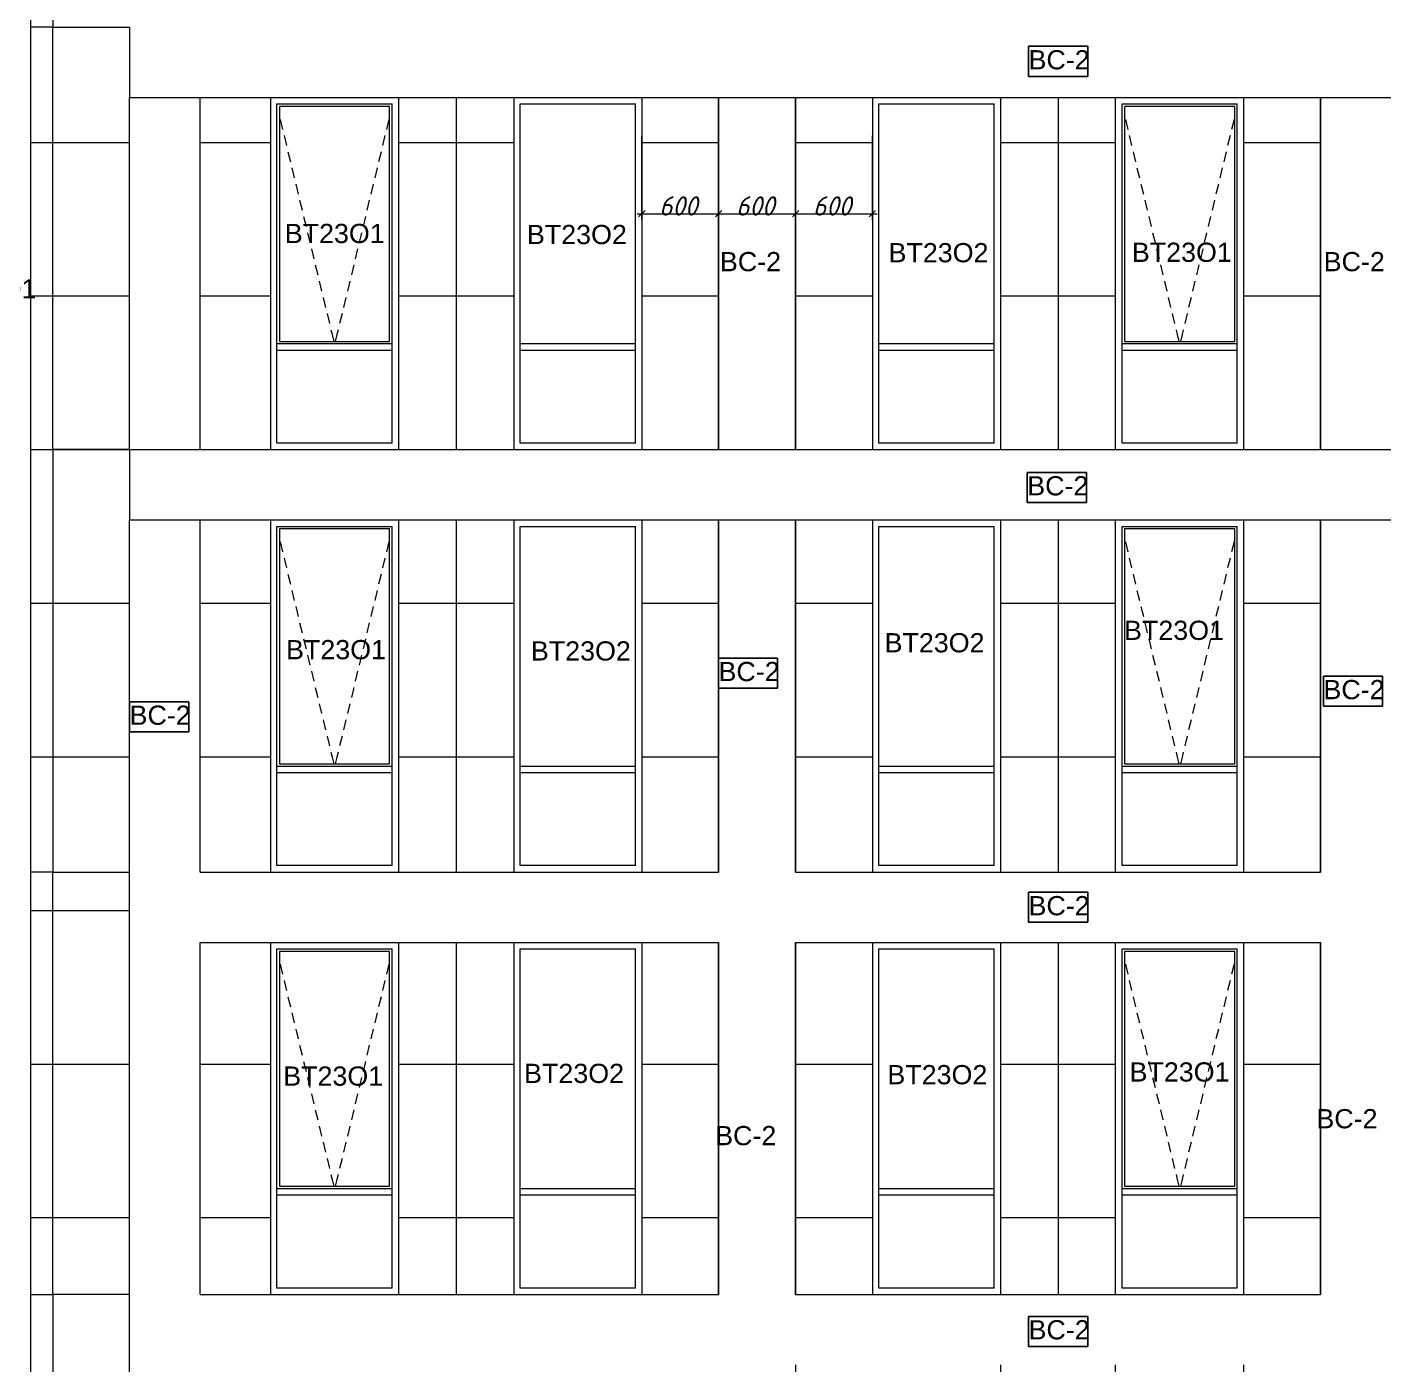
# Model space of a CAD drawing. Header units: millimetres. Extents: x 1499747 to 4230374, y -28481 to 441852.
# Drawn here: x 2731062 to 2741656, y 182134 to 192584 of the extents above; entities that cross this region are included whole.
import ezdxf
from ezdxf.xclip import XClip

# ---------------------------------------------------------------- set-up
doc = ezdxf.new("R2010")
doc.units = ezdxf.units.MM
doc.header["$MEASUREMENT"] = 0
doc.header["$XCLIPFRAME"] = 0
doc.set_wipeout_variables(frame=1)
doc.linetypes.add('Wipeout_Contour', pattern=[1000, 0, -1000])
for name, color, linetype, lineweight in [('1 Фасад_42_2D - Общий_Ном._пера__1_Ном._пера__7', 7, 'Continuous', 18), ('1 Фасад_42_2D - Общий_Ном._пера__20_Ном._пера__1', 1, 'Continuous', 18), ('1 Фасад_42_Витражные окна_Ном._пера__1_Ном._пера__7', 7, 'Continuous', 18), ('1 Фасад_42_Витражные окна_Ном._пера__20_Ном._пера__1', 1, 'Continuous', 18), ('1 Фасад_42_Витражные окна_Ном._пера__92_Ном._пера__233', 233, 'Continuous', 18), ('1 Фасад_42_Выступы_Ном._пера__1_Ном._пера__7', 7, 'Continuous', 18), ('1 Фасад_42_Отделка керамика_Ном._пера__1_Ном._пера__7', 7, 'Continuous', 18), ('1 Фасад_42_Сетка кладки_Ном._пера__20_Ном._пера__1', 1, 'Continuous', 18), ('1 Фасад_42_Сетка кладки_Ном._пера__62_Ном._пера__253', 252, 'Continuous', 18), ('Кабель 2х6 mm', 150, 'Continuous', 30)]:
    doc.layers.add(name, color=color, linetype=linetype, lineweight=lineweight)
doc.layers.add('1 Фасад_42_2D - Общий_Ном._пера__20', color=7, linetype='Continuous')
doc.layers.add('1 Фасад_42_Витражные окна_Ном._пера__20', color=7, linetype='Continuous')
doc.styles.add('СГЕНЕРИР_СТИЛЬ_1', font='')
doc.styles.add('СГЕНЕРИР_СТИЛЬ_2', font='arial.ttf')
doc.styles.get('СГЕНЕРИР_СТИЛЬ_1').set_extended_font_data('GOST Common', italic=True)

# ---------------------------------------------------------------- blocks, each defined once
blk = doc.blocks.new('Чертеж_5_42', base_point=(1557140, 9891))
at = {"layer": '1 Фасад_42_Витражные окна_Ном._пера__1_Ном._пера__7', "color": 252, "linetype": 'Continuous', "true_color": 0x939598}
for p, q in [((1539290, 42291), (1539290, 42591)), ((1539290, 42591), (1539740, 42591)), ((1539310, 42571), (1539310, 40736)), ((1540170, 42571), (1539310, 42571)), ((1539740, 42591), (1540190, 42591)), ((1540170, 40736), (1540170, 42571)), ((1540190, 42291), (1540190, 42591)), ((1541190, 42591), (1541640, 42591)), ((1541190, 42291), (1541190, 42591)), ((1541640, 42591), (1542090, 42591)), ((1542090, 42291), (1542090, 42591)), ((1543991, 42591), (1544441, 42591)), ((1543991, 42291), (1543991, 42591)), ((1544441, 42591), (1544891, 42591)), ((1544891, 42291), (1544891, 42591)), ((1545890, 42291), (1545890, 42591)), ((1545890, 42591), (1546340, 42591)), ((1545910, 42571), (1545910, 40736)), ((1546770, 42571), (1545910, 42571)), ((1546340, 42591), (1546790, 42591)), ((1546770, 40736), (1546770, 42571)), ((1546790, 42291), (1546790, 42591)), ((1539290, 40891), (1539290, 42291)), ((1540190, 40891), (1540190, 42291)), ((1541190, 40891), (1541190, 42291)), ((1542090, 40891), (1542090, 42291)), ((1543991, 40891), (1543991, 42291)), ((1544891, 40891), (1544891, 42291)), ((1545890, 40891), (1545890, 42291)), ((1546790, 40891), (1546790, 42291)), ((1539290, 40716), (1539290, 40891)), ((1540190, 40716), (1540190, 40891)), ((1541190, 40716), (1541190, 40891)), ((1542090, 40716), (1542090, 40891)), ((1543991, 40716), (1543991, 40891)), ((1544891, 40716), (1544891, 40891)), ((1545890, 40716), (1545890, 40891)), ((1546790, 40716), (1546790, 40891)), ((1539290, 40691), (1539290, 40716)), ((1539740, 40716), (1539290, 40716)), ((1539290, 40666), (1539290, 40691)), ((1539310, 40736), (1540170, 40736)), ((1540190, 40716), (1539740, 40716)), ((1540190, 40691), (1540190, 40716)), ((1540190, 40666), (1540190, 40691)), ((1541640, 40716), (1541190, 40716)), ((1541190, 40691), (1541190, 40716)), ((1541190, 40666), (1541190, 40691)), ((1542090, 40716), (1541640, 40716)), ((1542090, 40691), (1542090, 40716)), ((1542090, 40666), (1542090, 40691)), ((1544441, 40716), (1543991, 40716)), ((1543991, 40691), (1543991, 40716)), ((1543991, 40666), (1543991, 40691)), ((1544891, 40716), (1544441, 40716)), ((1544891, 40691), (1544891, 40716)), ((1544891, 40666), (1544891, 40691)), ((1545890, 40691), (1545890, 40716)), ((1546340, 40716), (1545890, 40716)), ((1545890, 40666), (1545890, 40691)), ((1545910, 40736), (1546770, 40736)), ((1546790, 40716), (1546340, 40716)), ((1546790, 40691), (1546790, 40716)), ((1546790, 40666), (1546790, 40691)), ((1539290, 39941), (1539290, 40666)), ((1539740, 40666), (1539290, 40666)), ((1540190, 40666), (1539740, 40666)), ((1540190, 39941), (1540190, 40666)), ((1541640, 40666), (1541190, 40666)), ((1541190, 39941), (1541190, 40666)), ((1542090, 40666), (1541640, 40666)), ((1542090, 39941), (1542090, 40666)), ((1544441, 40666), (1543991, 40666)), ((1543991, 39941), (1543991, 40666)), ((1544891, 40666), (1544441, 40666)), ((1544891, 39941), (1544891, 40666)), ((1545890, 39941), (1545890, 40666)), ((1546340, 40666), (1545890, 40666)), ((1546790, 40666), (1546340, 40666)), ((1546790, 39941), (1546790, 40666)), ((1539740, 39941), (1539290, 39941)), ((1540190, 39941), (1539740, 39941)), ((1541640, 39941), (1541190, 39941)), ((1542090, 39941), (1541640, 39941)), ((1544441, 39941), (1543991, 39941)), ((1544891, 39941), (1544441, 39941)), ((1546340, 39941), (1545890, 39941)), ((1546790, 39941), (1546340, 39941)), ((1539290, 38991), (1539290, 39291)), ((1539290, 39291), (1539740, 39291)), ((1539310, 39271), (1539310, 37436)), ((1540170, 39271), (1539310, 39271)), ((1539740, 39291), (1540190, 39291)), ((1540170, 37436), (1540170, 39271)), ((1540190, 38991), (1540190, 39291)), ((1541190, 38991), (1541190, 39291)), ((1541190, 39291), (1541640, 39291)), ((1541640, 39291), (1542090, 39291)), ((1542090, 38991), (1542090, 39291)), ((1543991, 38991), (1543991, 39291)), ((1543991, 39291), (1544441, 39291)), ((1544441, 39291), (1544891, 39291)), ((1544891, 38991), (1544891, 39291)), ((1545890, 38991), (1545890, 39291)), ((1545890, 39291), (1546340, 39291)), ((1545910, 39271), (1545910, 37436)), ((1546770, 39271), (1545910, 39271)), ((1546340, 39291), (1546790, 39291)), ((1546770, 37436), (1546770, 39271)), ((1546790, 38991), (1546790, 39291)), ((1539290, 37591), (1539290, 38991)), ((1540190, 37591), (1540190, 38991)), ((1541190, 37591), (1541190, 38991)), ((1542090, 37591), (1542090, 38991)), ((1543991, 37591), (1543991, 38991)), ((1544891, 37591), (1544891, 38991)), ((1545890, 37591), (1545890, 38991)), ((1546790, 37591), (1546790, 38991)), ((1539290, 37416), (1539290, 37591)), ((1540190, 37416), (1540190, 37591)), ((1541190, 37416), (1541190, 37591)), ((1542090, 37416), (1542090, 37591)), ((1543991, 37416), (1543991, 37591)), ((1544891, 37416), (1544891, 37591)), ((1545890, 37416), (1545890, 37591)), ((1546790, 37416), (1546790, 37591)), ((1539290, 37391), (1539290, 37416)), ((1539740, 37416), (1539290, 37416)), ((1539310, 37436), (1540170, 37436)), ((1540190, 37416), (1539740, 37416)), ((1540190, 37391), (1540190, 37416)), ((1541190, 37391), (1541190, 37416)), ((1541640, 37416), (1541190, 37416)), ((1542090, 37416), (1541640, 37416)), ((1542090, 37391), (1542090, 37416)), ((1543991, 37391), (1543991, 37416)), ((1544441, 37416), (1543991, 37416)), ((1544891, 37416), (1544441, 37416)), ((1544891, 37391), (1544891, 37416)), ((1545890, 37391), (1545890, 37416)), ((1546340, 37416), (1545890, 37416)), ((1545910, 37436), (1546770, 37436)), ((1546790, 37416), (1546340, 37416)), ((1546790, 37391), (1546790, 37416)), ((1539290, 37366), (1539290, 37391)), ((1539290, 36641), (1539290, 37366)), ((1539740, 37366), (1539290, 37366)), ((1540190, 37366), (1539740, 37366)), ((1540190, 37366), (1540190, 37391)), ((1540190, 36641), (1540190, 37366)), ((1541190, 37366), (1541190, 37391)), ((1541190, 36641), (1541190, 37366)), ((1541640, 37366), (1541190, 37366)), ((1542090, 37366), (1541640, 37366)), ((1542090, 37366), (1542090, 37391)), ((1542090, 36641), (1542090, 37366)), ((1543991, 37366), (1543991, 37391)), ((1543991, 36641), (1543991, 37366)), ((1544441, 37366), (1543991, 37366)), ((1544891, 37366), (1544441, 37366)), ((1544891, 37366), (1544891, 37391)), ((1544891, 36641), (1544891, 37366)), ((1545890, 37366), (1545890, 37391)), ((1545890, 36641), (1545890, 37366)), ((1546340, 37366), (1545890, 37366)), ((1546790, 37366), (1546340, 37366)), ((1546790, 37366), (1546790, 37391)), ((1546790, 36641), (1546790, 37366)), ((1539740, 36641), (1539290, 36641)), ((1540190, 36641), (1539740, 36641)), ((1541640, 36641), (1541190, 36641)), ((1542090, 36641), (1541640, 36641)), ((1544441, 36641), (1543991, 36641)), ((1544891, 36641), (1544441, 36641)), ((1546340, 36641), (1545890, 36641)), ((1546790, 36641), (1546340, 36641)), ((1539290, 35691), (1539290, 35991)), ((1539290, 35991), (1539740, 35991)), ((1539310, 35971), (1539310, 34136)), ((1540170, 35971), (1539310, 35971)), ((1539740, 35991), (1540190, 35991)), ((1540170, 34136), (1540170, 35971)), ((1540190, 35691), (1540190, 35991)), ((1541190, 35691), (1541190, 35991)), ((1541190, 35991), (1541640, 35991)), ((1541640, 35991), (1542090, 35991)), ((1542090, 35691), (1542090, 35991)), ((1543991, 35691), (1543991, 35991)), ((1543991, 35991), (1544441, 35991)), ((1544441, 35991), (1544891, 35991)), ((1544891, 35691), (1544891, 35991)), ((1545890, 35691), (1545890, 35991)), ((1545890, 35991), (1546340, 35991)), ((1545910, 35971), (1545910, 34136)), ((1546770, 35971), (1545910, 35971)), ((1546340, 35991), (1546790, 35991)), ((1546770, 34136), (1546770, 35971)), ((1546790, 35691), (1546790, 35991)), ((1539290, 34291), (1539290, 35691)), ((1540190, 34291), (1540190, 35691)), ((1541190, 34291), (1541190, 35691)), ((1542090, 34291), (1542090, 35691)), ((1543991, 34291), (1543991, 35691)), ((1544891, 34291), (1544891, 35691)), ((1545890, 34291), (1545890, 35691)), ((1546790, 34291), (1546790, 35691)), ((1539290, 34116), (1539290, 34291)), ((1540190, 34116), (1540190, 34291)), ((1541190, 34116), (1541190, 34291)), ((1542090, 34116), (1542090, 34291)), ((1543991, 34116), (1543991, 34291)), ((1544891, 34116), (1544891, 34291)), ((1545890, 34116), (1545890, 34291)), ((1546790, 34116), (1546790, 34291)), ((1539290, 34091), (1539290, 34116)), ((1539740, 34116), (1539290, 34116)), ((1539310, 34136), (1540170, 34136)), ((1540190, 34116), (1539740, 34116)), ((1540190, 34091), (1540190, 34116)), ((1541190, 34091), (1541190, 34116)), ((1541640, 34116), (1541190, 34116)), ((1542090, 34116), (1541640, 34116)), ((1542090, 34091), (1542090, 34116)), ((1543991, 34091), (1543991, 34116)), ((1544441, 34116), (1543991, 34116)), ((1544891, 34116), (1544441, 34116)), ((1544891, 34091), (1544891, 34116)), ((1545890, 34091), (1545890, 34116)), ((1546340, 34116), (1545890, 34116)), ((1545910, 34136), (1546770, 34136)), ((1546790, 34116), (1546340, 34116)), ((1546790, 34091), (1546790, 34116)), ((1539290, 34066), (1539290, 34091)), ((1539290, 33341), (1539290, 34066)), ((1539740, 34066), (1539290, 34066)), ((1540190, 34066), (1539740, 34066)), ((1540190, 34066), (1540190, 34091)), ((1540190, 33341), (1540190, 34066)), ((1541190, 34066), (1541190, 34091)), ((1541190, 33341), (1541190, 34066)), ((1541640, 34066), (1541190, 34066)), ((1542090, 34066), (1541640, 34066)), ((1542090, 34066), (1542090, 34091)), ((1542090, 33341), (1542090, 34066)), ((1543991, 34066), (1543991, 34091)), ((1543991, 33341), (1543991, 34066)), ((1544441, 34066), (1543991, 34066)), ((1544891, 34066), (1544441, 34066)), ((1544891, 34066), (1544891, 34091)), ((1544891, 33341), (1544891, 34066)), ((1545890, 34066), (1545890, 34091)), ((1545890, 33341), (1545890, 34066)), ((1546340, 34066), (1545890, 34066)), ((1546790, 34066), (1546340, 34066)), ((1546790, 34066), (1546790, 34091)), ((1546790, 33341), (1546790, 34066)), ((1539740, 33341), (1539290, 33341)), ((1540190, 33341), (1539740, 33341)), ((1541640, 33341), (1541190, 33341)), ((1542090, 33341), (1541640, 33341)), ((1544441, 33341), (1543991, 33341)), ((1544891, 33341), (1544441, 33341)), ((1546340, 33341), (1545890, 33341)), ((1546790, 33341), (1546340, 33341))]:
    blk.add_line(p, q, dxfattribs=at)
at = {"layer": '1 Фасад_42_Витражные окна_Ном._пера__92_Ном._пера__233', "color": 252, "linetype": 'Continuous', "true_color": 0x939598}
for p, q in [((1539316, 42470), (1539335, 42392)), ((1540165, 42470), (1540146, 42392)), ((1545916, 42470), (1545935, 42392)), ((1546765, 42470), (1546746, 42392)), ((1539346, 42344), (1539365, 42266)), ((1540134, 42344), (1540116, 42266)), ((1545946, 42344), (1545965, 42266)), ((1546734, 42344), (1546715, 42266)), ((1539377, 42217), (1539396, 42139)), ((1540104, 42217), (1540085, 42139)), ((1545977, 42217), (1545996, 42139)), ((1546704, 42217), (1546685, 42139)), ((1539407, 42091), (1539426, 42013)), ((1540073, 42091), (1540055, 42013)), ((1546007, 42091), (1546026, 42013)), ((1546673, 42091), (1546654, 42013)), ((1539438, 41964), (1539457, 41887)), ((1540043, 41964), (1540024, 41887)), ((1546038, 41964), (1546057, 41887)), ((1546643, 41964), (1546624, 41887)), ((1539468, 41838), (1539487, 41760)), ((1540012, 41838), (1539994, 41760)), ((1546068, 41838), (1546087, 41760)), ((1546612, 41838), (1546593, 41760)), ((1539499, 41712), (1539518, 41634)), ((1539982, 41712), (1539963, 41634)), ((1546099, 41712), (1546118, 41634)), ((1546582, 41712), (1546563, 41634)), ((1539529, 41585), (1539548, 41508)), ((1539951, 41585), (1539933, 41508)), ((1546129, 41585), (1546148, 41508)), ((1546551, 41585), (1546532, 41508)), ((1539560, 41459), (1539579, 41381)), ((1539921, 41459), (1539902, 41381)), ((1546160, 41459), (1546179, 41381)), ((1546521, 41459), (1546502, 41381)), ((1539590, 41333), (1539609, 41255)), ((1539890, 41333), (1539872, 41255)), ((1546190, 41333), (1546209, 41255)), ((1546490, 41333), (1546471, 41255)), ((1539621, 41206), (1539640, 41128)), ((1539860, 41206), (1539841, 41128)), ((1546221, 41206), (1546240, 41128)), ((1546460, 41206), (1546441, 41128)), ((1539651, 41080), (1539670, 41002)), ((1539829, 41080), (1539811, 41002)), ((1546251, 41080), (1546270, 41002)), ((1546429, 41080), (1546410, 41002)), ((1539682, 40953), (1539701, 40876)), ((1539799, 40953), (1539780, 40876)), ((1546282, 40953), (1546301, 40876)), ((1546399, 40953), (1546380, 40876)), ((1539712, 40827), (1539722, 40789)), ((1539768, 40827), (1539759, 40789)), ((1546312, 40827), (1546322, 40789)), ((1546368, 40827), (1546359, 40789)), ((1539722, 40789), (1539734, 40736)), ((1539759, 40789), (1539746, 40736)), ((1546322, 40789), (1546334, 40736)), ((1546359, 40789), (1546346, 40736)), ((1539316, 39170), (1539335, 39092)), ((1540165, 39170), (1540146, 39092)), ((1545916, 39170), (1545935, 39092)), ((1546765, 39170), (1546746, 39092)), ((1539346, 39044), (1539365, 38966)), ((1540134, 39044), (1540116, 38966)), ((1545946, 39044), (1545965, 38966)), ((1546734, 39044), (1546715, 38966)), ((1539377, 38917), (1539396, 38839)), ((1540104, 38917), (1540085, 38839)), ((1545977, 38917), (1545996, 38839)), ((1546704, 38917), (1546685, 38839)), ((1539407, 38791), (1539426, 38713)), ((1540073, 38791), (1540055, 38713)), ((1546007, 38791), (1546026, 38713)), ((1546673, 38791), (1546654, 38713)), ((1539438, 38664), (1539457, 38587)), ((1540043, 38664), (1540024, 38587)), ((1546038, 38664), (1546057, 38587)), ((1546643, 38664), (1546624, 38587)), ((1539468, 38538), (1539487, 38460)), ((1540012, 38538), (1539994, 38460)), ((1546068, 38538), (1546087, 38460)), ((1546612, 38538), (1546593, 38460)), ((1539499, 38412), (1539518, 38334)), ((1539982, 38412), (1539963, 38334)), ((1546099, 38412), (1546118, 38334)), ((1546582, 38412), (1546563, 38334)), ((1539529, 38285), (1539548, 38208)), ((1539951, 38285), (1539933, 38208)), ((1546129, 38285), (1546148, 38208)), ((1546551, 38285), (1546532, 38208)), ((1539560, 38159), (1539579, 38081)), ((1539921, 38159), (1539902, 38081)), ((1546160, 38159), (1546179, 38081)), ((1546521, 38159), (1546502, 38081)), ((1539590, 38033), (1539609, 37955)), ((1539890, 38033), (1539872, 37955)), ((1546190, 38033), (1546209, 37955)), ((1546490, 38033), (1546471, 37955)), ((1539621, 37906), (1539640, 37828)), ((1539860, 37906), (1539841, 37828)), ((1546221, 37906), (1546240, 37828)), ((1546460, 37906), (1546441, 37828)), ((1539651, 37780), (1539670, 37702)), ((1539829, 37780), (1539811, 37702)), ((1546251, 37780), (1546270, 37702)), ((1546429, 37780), (1546410, 37702)), ((1539682, 37653), (1539701, 37576)), ((1539799, 37653), (1539780, 37576)), ((1546282, 37653), (1546301, 37576)), ((1546399, 37653), (1546380, 37576)), ((1539712, 37527), (1539722, 37489)), ((1539768, 37527), (1539759, 37489)), ((1546312, 37527), (1546322, 37489)), ((1546368, 37527), (1546359, 37489)), ((1539722, 37489), (1539734, 37436)), ((1539759, 37489), (1539746, 37436)), ((1546322, 37489), (1546334, 37436)), ((1546359, 37489), (1546346, 37436)), ((1539316, 35870), (1539335, 35792)), ((1540165, 35870), (1540146, 35792)), ((1545916, 35870), (1545935, 35792)), ((1546765, 35870), (1546746, 35792)), ((1539346, 35744), (1539365, 35666)), ((1540134, 35744), (1540116, 35666)), ((1545946, 35744), (1545965, 35666)), ((1546734, 35744), (1546715, 35666)), ((1539377, 35617), (1539396, 35539)), ((1540104, 35617), (1540085, 35539)), ((1545977, 35617), (1545996, 35539)), ((1546704, 35617), (1546685, 35539)), ((1539407, 35491), (1539426, 35413)), ((1540073, 35491), (1540055, 35413)), ((1546007, 35491), (1546026, 35413)), ((1546673, 35491), (1546654, 35413)), ((1539438, 35364), (1539457, 35287)), ((1540043, 35364), (1540024, 35287)), ((1546038, 35364), (1546057, 35287)), ((1546643, 35364), (1546624, 35287)), ((1539468, 35238), (1539487, 35160)), ((1540012, 35238), (1539994, 35160)), ((1546068, 35238), (1546087, 35160)), ((1546612, 35238), (1546593, 35160)), ((1539499, 35112), (1539518, 35034)), ((1539982, 35112), (1539963, 35034)), ((1546099, 35112), (1546118, 35034)), ((1546582, 35112), (1546563, 35034)), ((1539529, 34985), (1539548, 34908)), ((1539951, 34985), (1539933, 34908)), ((1546129, 34985), (1546148, 34908)), ((1546551, 34985), (1546532, 34908)), ((1539560, 34859), (1539579, 34781)), ((1539921, 34859), (1539902, 34781)), ((1546160, 34859), (1546179, 34781)), ((1546521, 34859), (1546502, 34781)), ((1539590, 34733), (1539609, 34655)), ((1539890, 34733), (1539872, 34655)), ((1546190, 34733), (1546209, 34655)), ((1546490, 34733), (1546471, 34655)), ((1539621, 34606), (1539640, 34528)), ((1539860, 34606), (1539841, 34528)), ((1546221, 34606), (1546240, 34528)), ((1546460, 34606), (1546441, 34528)), ((1539651, 34480), (1539670, 34402)), ((1539829, 34480), (1539811, 34402)), ((1546251, 34480), (1546270, 34402)), ((1546429, 34480), (1546410, 34402)), ((1539682, 34353), (1539701, 34276)), ((1539799, 34353), (1539780, 34276)), ((1546282, 34353), (1546301, 34276)), ((1546399, 34353), (1546380, 34276)), ((1539712, 34227), (1539722, 34189)), ((1539768, 34227), (1539759, 34189)), ((1546312, 34227), (1546322, 34189)), ((1546368, 34227), (1546359, 34189)), ((1539722, 34189), (1539734, 34136)), ((1539759, 34189), (1539746, 34136)), ((1546322, 34189), (1546334, 34136)), ((1546359, 34189), (1546346, 34136))]:
    blk.add_line(p, q, dxfattribs=at)
at = {"layer": '1 Фасад_42_Выступы_Ном._пера__1_Ном._пера__7', "color": 252, "linetype": 'Continuous', "true_color": 0x939598}
for p, q in [((1538140, 43191), (1538140, 42641)), ((1538140, 39891), (1538140, 42641)), ((1538140, 42641), (1552090, 42641)), ((1538690, 39891), (1538690, 42641)), ((1542740, 39891), (1542740, 42641)), ((1543340, 39891), (1543340, 42641)), ((1547440, 39891), (1547440, 42641)), ((1538140, 39891), (1552090, 39891)), ((1538140, 39891), (1538140, 39341)), ((1538140, 19591), (1538140, 39341)), ((1538140, 39341), (1552090, 39341)), ((1538690, 36591), (1538690, 39341)), ((1542740, 36591), (1542740, 39341)), ((1543340, 36591), (1543340, 39341)), ((1547440, 36591), (1547440, 39341)), ((1538690, 36591), (1542740, 36591)), ((1543340, 36591), (1547440, 36591)), ((1538690, 33291), (1538690, 36041)), ((1538690, 36041), (1542740, 36041)), ((1542740, 33291), (1542740, 36041)), ((1543340, 33291), (1543340, 36041)), ((1543340, 36041), (1547440, 36041)), ((1547440, 33291), (1547440, 36041)), ((1538690, 33291), (1542740, 33291)), ((1543340, 33291), (1547440, 33291))]:
    blk.add_line(p, q, dxfattribs=at)
at = {"layer": '1 Фасад_42_Отделка керамика_Ном._пера__1_Ном._пера__7', "color": 252, "linetype": 'Continuous', "true_color": 0x939598}
for p, q in [((1537365, 46491), (1537365, 43191)), ((1537540, 46491), (1537540, 43191)), ((1537540, 43191), (1537365, 43191)), ((1537365, 43191), (1537365, 39891)), ((1537540, 43191), (1538140, 43191)), ((1537540, 39891), (1537540, 43191)), ((1544941, 42641), (1544941, 39891)), ((1545840, 39891), (1545840, 42641)), ((1546840, 42641), (1546840, 39891)), ((1537365, 39891), (1537365, 36591)), ((1537365, 39891), (1537540, 39891)), ((1538140, 39891), (1537540, 39891)), ((1537540, 39891), (1537540, 36591)), ((1544941, 39341), (1544941, 36591)), ((1545840, 36591), (1545840, 39341)), ((1546840, 39341), (1546840, 36591)), ((1537540, 36591), (1537365, 36591)), ((1537365, 36591), (1537365, 33291)), ((1537540, 36591), (1538140, 36591)), ((1537540, 33291), (1537540, 36591)), ((1544941, 36041), (1544941, 33291)), ((1545840, 33291), (1545840, 36041)), ((1546840, 36041), (1546840, 33291)), ((1537365, 33291), (1537365, 29991)), ((1537365, 33291), (1537540, 33291)), ((1538140, 33291), (1537540, 33291)), ((1537540, 33291), (1537540, 29991)), ((1544941, 32741), (1544941, 29991)), ((1545840, 29991), (1545840, 32741)), ((1546840, 32741), (1546840, 29991))]:
    blk.add_line(p, q, dxfattribs=at)
at = {"layer": '1 Фасад_42_Сетка кладки_Ном._пера__20_Ном._пера__1', "color": 252, "linetype": 'Continuous', "true_color": 0x939598}
for p, q in [((1542140, 41686), (1542140, 42341)), ((1542740, 41686), (1542740, 42361)), ((1542740, 41686), (1542740, 42361)), ((1543341, 41686), (1543341, 42341)), ((1543341, 41686), (1543341, 42341)), ((1543941, 41686), (1543941, 42341)), ((1542165, 41758), (1542115, 41708)), ((1542765, 41758), (1542715, 41708)), ((1542765, 41758), (1542715, 41708)), ((1543366, 41758), (1543316, 41708)), ((1543366, 41758), (1543316, 41708)), ((1543916, 41708), (1543966, 41758)), ((1542103, 41733), (1542140, 41733)), ((1542140, 41733), (1542740, 41733)), ((1542740, 41733), (1543341, 41733)), ((1543341, 41733), (1543941, 41733)), ((1543941, 41733), (1543978, 41733))]:
    blk.add_line(p, q, dxfattribs=at)
at = {"layer": '1 Фасад_42_Сетка кладки_Ном._пера__62_Ном._пера__253', "color": 252, "linetype": 'Continuous', "true_color": 0x939598}
for p, q in [((1539240, 42641), (1539240, 39891)), ((1540240, 42641), (1540240, 39891)), ((1540690, 42641), (1540690, 39891)), ((1541140, 42641), (1541140, 39891)), ((1542140, 42641), (1542140, 39891)), ((1542740, 42641), (1542740, 39891)), ((1543341, 42641), (1543341, 39891)), ((1543941, 42641), (1543941, 39891)), ((1545391, 42641), (1545391, 39891)), ((1546840, 42641), (1546840, 39891)), ((1547440, 42641), (1547440, 39891)), ((1537365, 42291), (1538140, 42291)), ((1538690, 42291), (1539240, 42291)), ((1540241, 42291), (1541140, 42291)), ((1541140, 42291), (1541141, 42291)), ((1542141, 42291), (1542740, 42291)), ((1543340, 42291), (1543940, 42291)), ((1544940, 42291), (1544941, 42291)), ((1544941, 42291), (1545840, 42291)), ((1546840, 42291), (1547440, 42291)), ((1537365, 41091), (1538140, 41091)), ((1538690, 41091), (1539240, 41091)), ((1540241, 41091), (1541140, 41091)), ((1541140, 41091), (1541141, 41091)), ((1542141, 41091), (1542740, 41091)), ((1543340, 41091), (1543940, 41091)), ((1544940, 41091), (1544941, 41091)), ((1544941, 41091), (1545840, 41091)), ((1546840, 41091), (1547440, 41091)), ((1537365, 39891), (1538140, 39891)), ((1539240, 39341), (1539240, 36591)), ((1540240, 39341), (1540240, 36591)), ((1540690, 39341), (1540690, 36591)), ((1541140, 39341), (1541140, 36591)), ((1542140, 39341), (1542140, 36591)), ((1542740, 39341), (1542740, 36591)), ((1543341, 39341), (1543341, 36591)), ((1543941, 39341), (1543941, 36591)), ((1545391, 39341), (1545391, 36591)), ((1546840, 39341), (1546840, 36591)), ((1547440, 39341), (1547440, 36591)), ((1537365, 38691), (1538140, 38691)), ((1538690, 38691), (1539240, 38691)), ((1540241, 38691), (1541140, 38691)), ((1541140, 38691), (1541141, 38691)), ((1542141, 38691), (1542740, 38691)), ((1543340, 38691), (1543940, 38691)), ((1544940, 38691), (1544941, 38691)), ((1544941, 38691), (1545840, 38691)), ((1546840, 38691), (1547440, 38691)), ((1537365, 37491), (1538140, 37491)), ((1538690, 37491), (1539240, 37491)), ((1540241, 37491), (1541140, 37491)), ((1541140, 37491), (1541141, 37491)), ((1542141, 37491), (1542740, 37491)), ((1543340, 37491), (1543940, 37491)), ((1544940, 37491), (1544941, 37491)), ((1544941, 37491), (1545840, 37491)), ((1546840, 37491), (1547440, 37491)), ((1537365, 36291), (1538140, 36291)), ((1539240, 36041), (1539240, 33291)), ((1540240, 36041), (1540240, 33291)), ((1540690, 36041), (1540690, 33291)), ((1541140, 36041), (1541140, 33291)), ((1542140, 36041), (1542140, 33291)), ((1542740, 36041), (1542740, 33291)), ((1543341, 36041), (1543341, 33291)), ((1543941, 36041), (1543941, 33291)), ((1545391, 36041), (1545391, 33291)), ((1546840, 36041), (1546840, 33291)), ((1547440, 36041), (1547440, 33291)), ((1537365, 35091), (1538140, 35091)), ((1538690, 35091), (1539240, 35091)), ((1540241, 35091), (1541140, 35091)), ((1541140, 35091), (1541141, 35091)), ((1542141, 35091), (1542740, 35091)), ((1543340, 35091), (1543940, 35091)), ((1544940, 35091), (1544941, 35091)), ((1544941, 35091), (1545840, 35091)), ((1546840, 35091), (1547440, 35091)), ((1537365, 33891), (1538140, 33891)), ((1538690, 33891), (1539240, 33891)), ((1540241, 33891), (1541140, 33891)), ((1541140, 33891), (1541141, 33891)), ((1542141, 33891), (1542740, 33891)), ((1543340, 33891), (1543940, 33891)), ((1544940, 33891), (1544941, 33891)), ((1544941, 33891), (1545840, 33891)), ((1546840, 33891), (1547440, 33891)), ((1543341, 32741), (1543341, 29991))]:
    blk.add_line(p, q, dxfattribs=at)
at = {"layer": '1 Фасад_42_Витражные окна_Ном._пера__20_Ном._пера__1', "color": 252, "linetype": 'Continuous', "true_color": 0x939598, "char_height": 150, "attachment_point": 4, "style": 'СГЕНЕРИР_СТИЛЬ_2'}
for s, insert in [('\\A1;{\\pql;\\fArial|b0|i0|c204|p0;\\W1.000000;ВТ23О1}', (1539352, 41578)), ('\\A1;{\\pql;\\fArial|b0|i0|c204|p0;\\W1.000000;ВТ23О2}', (1541243, 41570)), ('\\A1;{\\pql;\\fArial|b0|i0|c204|p0;\\W1.000000;ВС-2}', (1542750, 41358)), ('\\A1;{\\pql;\\fArial|b0|i0|c204|p0;\\W1.000000;ВТ23О2}', (1544067, 41428)), ('\\A1;{\\pql;\\fArial|b0|i0|c204|p0;\\W1.000000;ВТ23О1}', (1545967, 41431)), ('\\A1;{\\pql;\\fArial|b0|i0|c204|p0;\\W1.000000;ВС-2}', (1547465, 41358)), ('\\A1;{\\pql;\\fArial|b0|i0|c204|p0;\\W1.000000;ВТ39120О1}', (1536283, 41146)), ('\\A1;{\\pql;\\fArial|b0|i0|c204|p0;\\W1.000000;ВТ23О1}', (1545906, 38478)), ('\\A1;{\\pql;\\fArial|b0|i0|c204|p0;\\W1.000000;ВТ23О1}', (1539362, 38327)), ('\\A1;{\\pql;\\fArial|b0|i0|c204|p0;\\W1.000000;ВТ23О2}', (1541274, 38317)), ('\\A1;{\\pql;\\fArial|b0|i0|c204|p0;\\W1.000000;ВТ23О2}', (1544036, 38381)), ('\\A1;{\\pql;\\fArial|b0|i0|c204|p0;\\W1.000000;ВТ23О1}', (1539340, 34996)), ('\\A1;{\\pql;\\fArial|b0|i0|c204|p0;\\W1.000000;ВТ23О2}', (1541221, 35017)), ('\\A1;{\\pql;\\fArial|b0|i0|c204|p0;\\W1.000000;ВТ23О2}', (1544058, 35007)), ('\\A1;{\\pql;\\fArial|b0|i0|c204|p0;\\W1.000000;ВТ23О1}', (1545949, 35028)), ('\\A1;{\\pql;\\fArial|b0|i0|c204|p0;\\W1.000000;ВС-2}', (1547408, 34663)), ('\\A1;{\\pql;\\fArial|b0|i0|c204|p0;\\W1.000000;ВС-2}', (1542713, 34531))]:
    blk.add_mtext(s, dxfattribs=dict(at, insert=insert))
at = {"layer": '1 Фасад_42_Сетка кладки_Ном._пера__20_Ном._пера__1', "color": 252, "linetype": 'Continuous', "true_color": 0x939598, "char_height": 150, "attachment_point": 7, "style": 'СГЕНЕРИР_СТИЛЬ_1'}
for insert in [(1542275, 41719), (1542876, 41719), (1543476, 41719)]:
    blk.add_mtext('\\A1;{\\pql;\\fGOST Common|b0|i1|c204|p0;\\W1.000000;600}', dxfattribs=dict(at, insert=insert))
at = {"color": 252, "linetype": 'Wipeout_Contour', "ltscale": 6183947.817899913, "true_color": 0x939598}
blk.add_wipeout([(1545160, 43042), (1545160, 42806), (1545622, 42806), (1545622, 43042)], dxfattribs=at).dxf.layer = '1 Фасад_42_2D - Общий_Ном._пера__20'
at = {"color": 252, "linetype": 'Wipeout_Contour', "ltscale": 6183272.065954478, "true_color": 0x939598}
blk.add_wipeout([(1545160, 36433), (1545160, 36198), (1545622, 36198), (1545622, 36433)], dxfattribs=at).dxf.layer = '1 Фасад_42_2D - Общий_Ном._пера__20'
at = {"color": 252, "linetype": 'Wipeout_Contour', "ltscale": 6182974.916346846, "true_color": 0x939598}
blk.add_wipeout([(1545160, 33120), (1545160, 32884), (1545622, 32884), (1545622, 33120)], dxfattribs=at).dxf.layer = '1 Фасад_42_2D - Общий_Ном._пера__20'
at = {"color": 252, "linetype": 'Wipeout_Contour', "ltscale": 6183554.205964466, "true_color": 0x939598}
blk.add_wipeout([(1545150, 39713), (1545150, 39478), (1545612, 39478), (1545612, 39713)], dxfattribs=at).dxf.layer = '1 Фасад_42_Витражные окна_Ном._пера__20'
at = {"layer": '1 Фасад_42_2D - Общий_Ном._пера__1_Ном._пера__7', "color": 252, "linetype": 'Continuous', "true_color": 0x939598, "flags": 128}
for points in [[(1545160, 43042), (1545622, 43042), (1545622, 42806), (1545160, 42806)], [(1545160, 36433), (1545622, 36433), (1545622, 36198), (1545160, 36198)], [(1545160, 33120), (1545622, 33120), (1545622, 32884), (1545160, 32884)]]:
    blk.add_lwpolyline(points, close=True, dxfattribs=at)
at = {"layer": '1 Фасад_42_2D - Общий_Ном._пера__20_Ном._пера__1', "color": 252, "linetype": 'Continuous', "true_color": 0x939598}
for p, q in [((1545160, 43042), (1545160, 42806)), ((1545622, 43042), (1545160, 43042)), ((1545622, 42806), (1545622, 43042)), ((1545160, 42806), (1545622, 42806)), ((1545160, 36433), (1545160, 36198)), ((1545622, 36433), (1545160, 36433)), ((1545622, 36198), (1545622, 36433)), ((1545160, 36198), (1545622, 36198)), ((1545160, 33120), (1545160, 32884)), ((1545622, 33120), (1545160, 33120)), ((1545622, 32884), (1545622, 33120)), ((1545160, 32884), (1545622, 32884))]:
    blk.add_line(p, q, dxfattribs=at)
at = {"layer": '1 Фасад_42_Витражные окна_Ном._пера__1_Ном._пера__7', "color": 252, "linetype": 'Continuous', "true_color": 0x939598, "flags": 128}
blk.add_lwpolyline([(1545150, 39713), (1545612, 39713), (1545612, 39478), (1545150, 39478)], close=True, dxfattribs=at)
at = {"layer": '1 Фасад_42_Витражные окна_Ном._пера__20_Ном._пера__1', "color": 252, "linetype": 'Continuous', "true_color": 0x939598}
for p, q in [((1545150, 39713), (1545150, 39478)), ((1545612, 39713), (1545150, 39713)), ((1545612, 39478), (1545612, 39713)), ((1545150, 39478), (1545612, 39478))]:
    blk.add_line(p, q, dxfattribs=at)
at = {"layer": '1 Фасад_42_2D - Общий_Ном._пера__20_Ном._пера__1', "color": 252, "linetype": 'Continuous', "true_color": 0x939598, "char_height": 150, "attachment_point": 4, "style": 'СГЕНЕРИР_СТИЛЬ_2'}
for insert in [(1545160, 42935), (1545160, 36327), (1545160, 33014)]:
    blk.add_mtext('\\A1;{\\pql;\\fArial|b0|i0|c204|p0;\\W1.000000;ВС-2}', dxfattribs=dict(at, insert=insert))
at = {"layer": '1 Фасад_42_Витражные окна_Ном._пера__20_Ном._пера__1', "color": 252, "linetype": 'Continuous', "true_color": 0x939598, "insert": (1545150, 39607), "char_height": 150, "attachment_point": 4, "style": 'СГЕНЕРИР_СТИЛЬ_2'}
blk.add_mtext('\\A1;{\\pql;\\fArial|b0|i0|c204|p0;\\W1.000000;ВС-2}', dxfattribs=at)
at = {"color": 252, "linetype": 'Wipeout_Contour', "ltscale": 6173767.30729592, "true_color": 0x939598}
blk.add_wipeout([(1542739, 38262), (1542739, 38026), (1543201, 38026), (1543201, 38262)], dxfattribs=at).dxf.layer = '1 Фасад_42_Витражные окна_Ном._пера__20'
at = {"color": 252, "linetype": 'Wipeout_Contour', "ltscale": 6192640.280579937, "true_color": 0x939598}
blk.add_wipeout([(1547463, 38122), (1547463, 37886), (1547924, 37886), (1547924, 38122)], dxfattribs=at).dxf.layer = '1 Фасад_42_Витражные окна_Ном._пера__20'
at = {"color": 252, "linetype": 'Wipeout_Contour', "ltscale": 6155343.087455519, "true_color": 0x939598}
blk.add_wipeout([(1538140, 37921), (1538140, 37686), (1538602, 37686), (1538602, 37921)], dxfattribs=at).dxf.layer = '1 Фасад_42_Витражные окна_Ном._пера__20'
at = {"layer": '1 Фасад_42_Витражные окна_Ном._пера__1_Ном._пера__7', "color": 252, "linetype": 'Continuous', "true_color": 0x939598, "flags": 128}
for points in [[(1542739, 38262), (1543201, 38262), (1543201, 38026), (1542739, 38026)], [(1547463, 38122), (1547924, 38122), (1547924, 37886), (1547463, 37886)], [(1538140, 37921), (1538602, 37921), (1538602, 37686), (1538140, 37686)]]:
    blk.add_lwpolyline(points, close=True, dxfattribs=at)
at = {"layer": '1 Фасад_42_Витражные окна_Ном._пера__20_Ном._пера__1', "color": 252, "linetype": 'Continuous', "true_color": 0x939598}
for p, q in [((1542739, 38262), (1542739, 38026)), ((1543201, 38262), (1542739, 38262)), ((1543201, 38026), (1543201, 38262)), ((1547463, 38122), (1547463, 37886)), ((1547924, 38122), (1547463, 38122)), ((1547924, 37886), (1547924, 38122)), ((1542739, 38026), (1543201, 38026)), ((1538140, 37921), (1538140, 37686)), ((1538602, 37921), (1538140, 37921)), ((1538602, 37686), (1538602, 37921)), ((1547463, 37886), (1547924, 37886)), ((1538140, 37686), (1538602, 37686))]:
    blk.add_line(p, q, dxfattribs=at)
at = {"layer": '1 Фасад_42_Витражные окна_Ном._пера__20_Ном._пера__1', "color": 252, "linetype": 'Continuous', "true_color": 0x939598, "char_height": 150, "attachment_point": 4, "style": 'СГЕНЕРИР_СТИЛЬ_2'}
for insert in [(1542739, 38156), (1547463, 38015), (1538140, 37815)]:
    blk.add_mtext('\\A1;{\\pql;\\fArial|b0|i0|c204|p0;\\W1.000000;ВС-2}', dxfattribs=dict(at, insert=insert))

msp = doc.modelspace()

# ---------------------------------------------------------------- block references
at = {"layer": 'Кабель 2х6 mm', "lineweight": 35}
ref = msp.add_blockref('Чертеж_5_42', (2750861.57013, 159284.39347), dxfattribs=at)
XClip(ref).set_block_clipping_path([(1496000, -1299.0576434789), (1580000, 60181.6414690267)])

doc.saveas('drawing.dxf')
